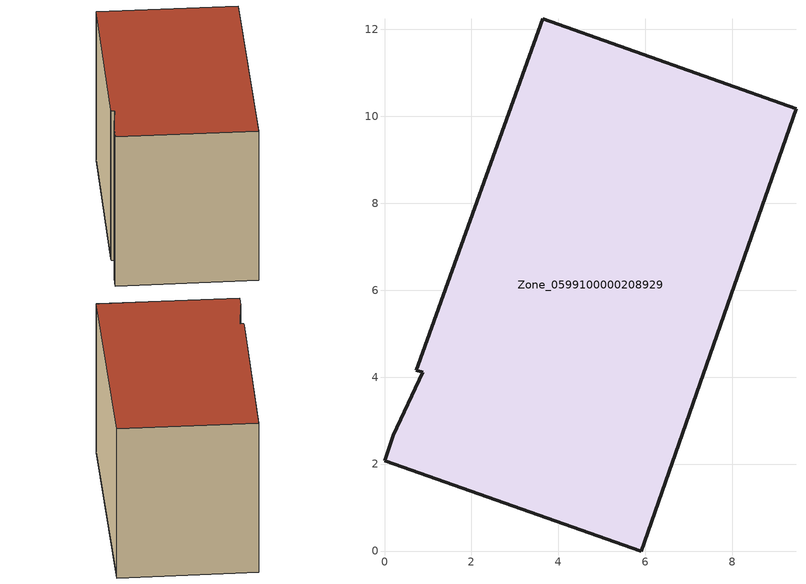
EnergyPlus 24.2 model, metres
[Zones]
Zone_0599100000208929
 floor ground (C_G): 0.78,4.28 3.63,12.24 9.46,10.18 5.91,0 0,2.08 0.21,2.67 0.88,4.11 0.73,4.16 z0.58
 wall outside (C_F): 5.91,0 9.46,10.18 3.63,12.24 0.78,4.28 0.73,4.16 0.88,4.11 0.21,2.67 0,2.08 5.91,0 z0.58:8.11
 roof outside (C_R): 0.73,4.16 0.88,4.11 0.21,2.67 0,2.08 5.91,0 9.46,10.18 3.63,12.24 0.78,4.28 z8.11
[BUILDING]
Pand.0599100000208929: North Axis=0; Terrain=City; Loads Convergence Tolerance Value=0.04; Temperature Convergence Tolerance Value=0.4; Solar Distribution=FullExterior; Maximum Number of Warmup Days=25; Minimum Number of Warmup Days=1
[Site:Location]
Rotterdam.The.Hague.AP_ZH_NLD Design_Conditions: Latitude=51.96; Longitude=4.45; Time Zone=1; Elevation=-4.5
[SITE:GROUNDTEMPERATURE:BUILDINGSURFACE]
18, 18, 18, 18, 18, 18, 18, 18, 18, 18, 18, 18
[MATERIAL] Thermal Absorptance=0.9; Solar Absorptance=0.7; Visible Absorptance=0.7
Name | Roughness | Thickness | Conductivity | Density | Specific Heat
G.TC.1965-1974 | MediumSmooth | 0.15 | 0.882353 | 540 | 1210
F.TC.1965-1974 | Rough | 0.3 | 0.697674 | 1920 | 840
R.TC.1965-1974 | MediumRough | 0.2 | 0.232558 | 1500 | 1000
[CONSTRUCTION]
C_G: G.TC.1965-1974
C_F: F.TC.1965-1974
C_R: R.TC.1965-1974
[ZONE]
Zone_0599100000208929: Type=1; Multiplier=1; Ceiling Height=Autocalculate; Volume=Autocalculate; Floor Area=autocalculate; Part of Total Floor Area=Yes
[ZONEINFILTRATION:DESIGNFLOWRATE]
Infil_Zone_0599100000208929: Zone or ZoneList or Space or SpaceList=Zone_0599100000208929; Schedule=AlwaysOn; Design Flow Rate Calculation Method=Flow/Area; Flow Rate per Floor Area=0.003; Constant Term Coefficient=1; Temperature Term Coefficient=0; Velocity Term Coefficient=0; Velocity Squared Term Coefficient=0
[HVACTEMPLATE:ZONE:IDEALLOADSAIRSYSTEM]
Zone_0599100000208929: Maximum Heating Supply Air Temperature=50; Minimum Cooling Supply Air Temperature=13; Maximum Heating Supply Air Humidity Ratio=0.0156; Minimum Cooling Supply Air Humidity Ratio=0.0077; Heating Limit=NoLimit; Cooling Limit=NoLimit; Dehumidification Control Type=ConstantSensibleHeatRatio; Cooling Sensible Heat Ratio=0.7; Dehumidification Setpoint=60; Humidification Control Type=None; Humidification Setpoint=30; Outdoor Air Method=None; Outdoor Air Flow Rate per Person=0.00944; Outdoor Air Flow Rate per Zone Floor Area=0; Outdoor Air Flow Rate per Zone=0; Demand Controlled Ventilation Type=None; Outdoor Air Economizer Type=NoEconomizer; Heat Recovery Type=None; Sensible Heat Recovery Effectiveness=0.7; Latent Heat Recovery Effectiveness=0.65
[ZONECONTROL:THERMOSTAT]
ThermostatControl_Zone_0599100000208929: Zone or ZoneList=Zone_0599100000208929; Control Type Schedule=DualSetpointControlType; Control 1=Thermostat_Zone_0599100000208929; Temperature Difference Between Cutout And Setpoint=0
[THERMOSTATSETPOINT:DUALSETPOINT]
Thermostat_Zone_0599100000208929: Heating Setpoint Temperature Schedule=HeatingSetpoint_Zone_0599100000208929; Cooling Setpoint Temperature Schedule=CoolingSetpoint_Zone_0599100000208929
[SCHEDULE:COMPACT]
HeatingSetpoint_Zone_0599100000208929: Through: 12/31, For: AllDays, Until: 24:00, 21
CoolingSetpoint_Zone_0599100000208929: Through: 12/31, For: AllDays, Until: 24:00, 24
DualSetpointControlType: Through: 12/31, For: AllDays, Until: 24:00, 4
AlwaysOn: Through: 12/31, For: AllDays, Until: 24:00, 1
